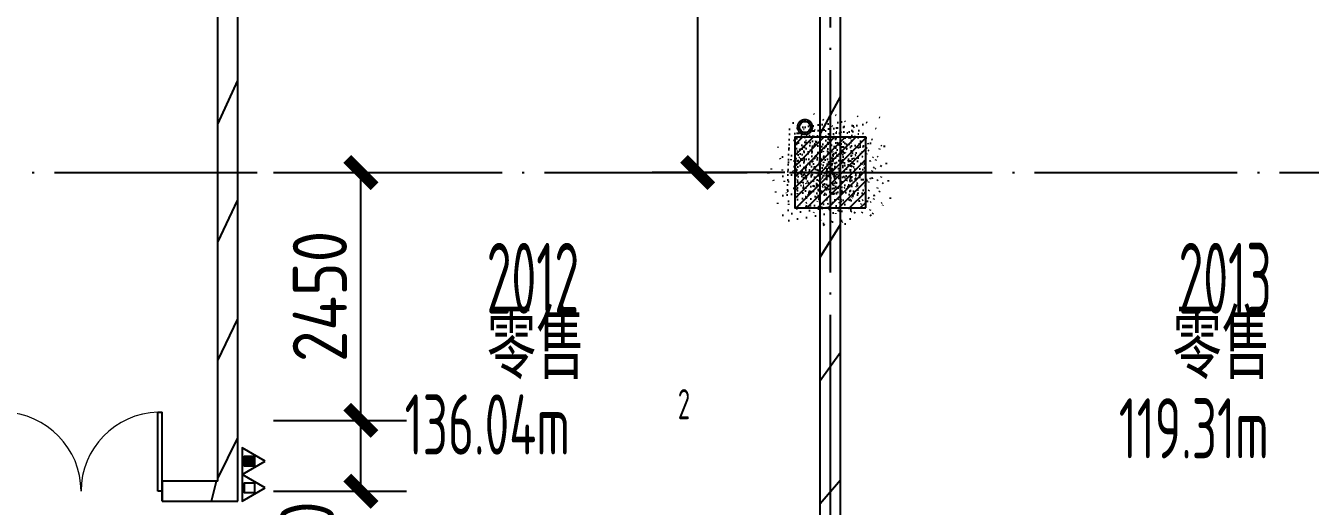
# Model space of a CAD drawing. Header units: inches. Extents: x 0 to 1813292486, y 0 to 3473589894.
# Drawn here: x 600565939 to 600578627, y 3473267918 to 3473272670 of the extents above; entities that cross this region are included whole.
import ezdxf
from ezdxf.enums import TextEntityAlignment as Align
from ezdxf.xclip import XClip

# ---------------------------------------------------------------- set-up
doc = ezdxf.new("R2010")
doc.units = ezdxf.units.IN
doc.header["$LTSCALE"] = 1000
doc.header["$MEASUREMENT"] = 0
doc.header["$XCLIPFRAME"] = 2
doc.linetypes.add('AX-MALL-GIRD-200$0$DOTE', pattern=[2.4200000000000004, 2, -0.2, 0.02, -0.2])
doc.linetypes.add('PX-MALL-P02-LG$0$CONTINOUS', pattern=[0])
for name, color, linetype in [('A-Anno-Note', 241, 'Continuous'), ('AX-MALL-DIM-P02$0$A-Anno-Dims', 3, 'Continuous'), ('AX-MALL-DIM-P02$0$A-Detl-Thin', 131, 'Continuous'), ('AX-MALL-GIRD-200$0$A-Grid', 222, 'AX-MALL-GIRD-200$0$DOTE'), ('AX-MALL-P02-200$0$A-Anno-Note', 241, 'Continuous'), ('AX-MALL-WALL-P02$0$A-Anno-Note', 241, 'Continuous'), ('AX-MALL-WALL-P02-QT$0$A-Detl-Thin', 131, 'Continuous'), ('AX-MALL-WALL-P02-QT$0$A-Wall', 2, 'Continuous'), ('AX-MALL-WALL-P02-QT$0$A-Wall-Patt', 13, 'Continuous'), ('AX-MALL-WALL-P02-QT$0$A-Wind', 4, 'Continuous'), ('AX-MALL-WORD-P02$0$A-Anno-Note', 241, 'Continuous'), ('AX-MALL-WORD-P02$0$A-Spac-Iden', 231, 'Continuous'), ('AX-MALL-ZTKD-P02$0$A-Anno-Note', 241, 'Continuous'), ('PX-MALL-P02-LG$0$P-Exsh', 31, 'Continuous'), ('PX-MALL-P02-LG$0$P-Pipe-Risr', 7, 'Continuous'), ('PX-MALL-P02-LG$0$P-Pipe-Risr-Arch', 6, 'Continuous'), ('PX-MALL-P02-LG$0$P-Pipe-Risr-W100', 6, 'Continuous'), ('PX-MALL-P02-LG$0$P-Pipe-Risr-W50', 6, 'Continuous'), ('PX-MALL-P02-LG$0$P-Sewr-Pipe', 123, 'PX-MALL-P02-LG$0$CONTINOUS'), ('SX-MALL-WALL-L-1F~2F$0$S-COLU', 30, 'Continuous'), ('SX-MALL-WALL-L-1F~2F$0$S-PATT-WALL', 83, 'Continuous'), ('SX-MALL-WALL-L-1F~2F$0$单形心', 4, 'Continuous')]:
    doc.layers.add(name, color=color, linetype=linetype)
doc.styles.add('AX-MALL-DIM-P02$0$_TCH_DIM_T3', font='gbenor.shx')
doc.styles.add('AX-MALL-WORD-P02$0$_TCH_SPACE', font='gbenor.shx', dxfattribs={"bigfont": 'gbcbig.shx'})
doc.styles.add('AX-MALL-WORD-P02$0$STANDARD', font='gbenor.shx', dxfattribs={"bigfont": 'gbcbig.shx'})
doc.styles.add('PX-MALL-P02-LG$0$jzfz', font='gbenor.shx', dxfattribs={"bigfont": 'gbcbig.shx'})
doc.dimstyles.new('AX-MALL-DIM-P02$0$_TCH_ARCH&&180', dxfattribs={"dimtxt": 535.5, "dimasz": 270, "dimexe": 450, "dimexo": 450, "dimgap": 137.25, "dimtad": 1, "dimdec": 0, "dimzin": 0, "dimdsep": 46, "dimtxsty": 'AX-MALL-DIM-P02$0$_TCH_DIM_T3', "dimblk": 'AX-MALL-DIM-P02$0$_ArchTick', "dimcen": 0.09, "dimclrt": 7, "dimazin": 2, "dimtfac": 1, "dimtdec": 0, "dimtix": 1, "dimtmove": 2, "dimatfit": 3, "dimfxl": 500, "dimtolj": 1, "dimtzin": 0, "dimarcsym": 0})
pattern_1 = [(45, (0, 359.0227), (-353.55353201463, 353.55353201463), [])]

# ---------------------------------------------------------------- blocks, each defined once
blk = doc.blocks.new('AX-MALL-WORD-P02')
at = {"layer": 'AX-MALL-WORD-P02$0$A-Anno-Note', "style": 'AX-MALL-WORD-P02$0$STANDARD', "width": 0.6}
for s, p in [('2012', (600394500.267694, 3473129280.587661)), ('2013', (600400903.2089236, 3473126895.304172))]:
    blk.add_text(s, height=700, rotation=339.5681613092015, dxfattribs=at).set_placement(p)
at = {"layer": 'AX-MALL-WORD-P02$0$A-Anno-Note', "style": 'AX-MALL-WORD-P02$0$STANDARD'}
for p in [(600394277.2464409, 3473128677.657387), (600400622.2068362, 3473126313.973459)]:
    blk.add_text('零售', height=675.177304964539, rotation=339.5681613092015, dxfattribs=at).set_placement(p)
at = {"layer": 'AX-MALL-WORD-P02$0$A-Spac-Iden', "style": 'AX-MALL-WORD-P02$0$_TCH_SPACE', "width": 0.7}
for s, height, p in [('136.04m', 595, (600393254.8713782, 3473128257.457446)), ('2', 297.5, (600395904.6929638, 3473127643.818565)), ('119.31m', 595, (600399850.6870344, 3473125760.239915))]:
    blk.add_text(s, height=height, rotation=339.5681613093329, dxfattribs=at).set_placement(p)
blk = doc.blocks.new('AX-MALL-GIRD-200')
at = {"layer": 'AX-MALL-GIRD-200$0$A-Grid'}
for p, q in [((600239047.6805397, 3473188679.873316), (600596943.6846381, 3473055353.110034)), ((600409503.1075954, 3473159833.540385), (600370773.5686462, 3473055869.813304))]:
    blk.add_line(p, q, dxfattribs=at)
blk = doc.blocks.new('SX-MALL-WALL-L-1F~2F$0$BANWANG_XINGXIN')
at = {"color": 0}
for points in [[(0.7071067811865476, 0.7071067811865475), (-0.7071067811865477, -0.7071067811865475)], [(-0.7071067811865475, 0.7071067811865476), (0.7071067811865474, -0.7071067811865477)]]:
    blk.add_lwpolyline(points, dxfattribs=at)
blk = doc.blocks.new('SX-MALL-WALL-L-1F~2F')
at = {"layer": 'SX-MALL-WALL-L-1F~2F$0$S-PATT-WALL'}
h = blk.add_hatch(dxfattribs=at)
h.set_pattern_fill('钢筋混凝土', color=256, scale=15, pattern_type=2)
h.set_pattern_definition([(24.56816131876918, (600332848.5159376, 3473133887.589986), (-31.18316060756021, 68.21004687377882), []), (29.56816131876925, (600332848.5159376, 3473133887.589986), (97.53445422577846, -46.37920049590846), [11.25, -123.75]), (334.5681613187692, (600332848.5159376, 3473133887.589986), (19.88439775835759, 112.9961142864107), [9, -99]), (80.01956131876923, (600332856.6438087, 3473133883.725054), (117.4189029535321, 66.61682170576017), [9.5610285, -105.1713168]), (25.75236131876919, (600332858.9887226, 3473133915.702631), (141.3476152674957, -79.15081590010527), [16.87499999999951, -185.6249999999961]), (76.20376131876925, (600332870.7676862, 3473133909.106722), (182.3878362713222, 87.98253900728311), [14.3415432, -157.75695]), (330.7523613187692, (600332858.9887226, 3473133915.702631), (182.387767611897, 87.98268144025062), [13.49999999999976, -148.4999999999961]), (0.5681613187692669, (600332870.4268485, 3473133903.438077), (62.82047321120105, -87.84980446922418), [11.25, -123.75]), (305.5681613187692, (600332870.4268485, 3473133903.438077), (72.17288940056439, 89.18848105901375), [9, -99]), (51.01956131876926, (600332875.6618832, 3473133896.117257), (134.9933625470349, 1.33857134020591), [9.5610285, -105.1713168]), (17.06816131876921, (600332848.5159376, 3473133887.589986), (19.14085714793764, 46.15589493924091), [0.75, -97.8, 0.75, -100.5, 0.75, -99.375]), (347.0681613187692, (600332848.5159376, 3473133887.589986), (57.63084699394109, 41.66442757030211), [0.75, -57.3, 0.75, -95.55, 0.75, -37.875]), (307.0681613187692, (600332817.1703391, 3473133899.267141), (73.85474001336534, -31.12342331039777), [0.75, -37.5, 0.75, -117, 0.75, -155.25]), (297.0681613187692, (600332803.1140169, 3473133904.503534), (87.2164167648191, -16.46683781742514), [0.75, -48.75, 0.75, -77.69999999999999, 0.75, -110.25])])
h.paths.add_polyline_path([(600398372.7407517, 3473128953.115885), (600398617.1057339, 3473129609.077588), (600397961.1440309, 3473129853.44257), (600397716.7790489, 3473129197.480867)])
at = {"layer": 'SX-MALL-WALL-L-1F~2F$0$S-COLU'}
blk.add_lwpolyline([(600398372.7407517, 3473128953.115885), (600398617.1057339, 3473129609.077588), (600397961.1440309, 3473129853.44257), (600397716.7790489, 3473129197.480867)], close=True, dxfattribs=at)
at = {"layer": 'SX-MALL-WALL-L-1F~2F$0$单形心', "xscale": 50, "yscale": 50, "zscale": 50}
blk.add_blockref('SX-MALL-WALL-L-1F~2F$0$BANWANG_XINGXIN', (600398166.9423914, 3473129403.279227), dxfattribs=at)
blk = doc.blocks.new('SX-MALL-WALL-L-2F~3F')
ref = blk.add_blockref('SX-MALL-WALL-L-1F~2F', (0, 0))
XClip(ref).set_block_clipping_path([(600349769.7341375, 3473074679.418533), (600357001.7302529, 3473071985.287766), (600356499.8725733, 3473070638.124951), (600359302.5086629, 3473069594.060767), (600362345.1765132, 3473077761.653201), (600381551.4312518, 3473070606.759726), (600391553.7259278, 3473066880.611454), (600387749.827644, 3473056669.608357), (600391632.1759799, 3473055223.319679), (600395635.5522461, 3473065969.791956), (600406982.2408491, 3473061742.817497), (600403058.8006672, 3473051210.921831), (600412723.2437257, 3473047610.6332), (600445093.3740637, 3473134503.466942), (600393055.2444371, 3473153889.197227), (600387463.4997383, 3473138878.984498), (600380158.3525343, 3473141600.366193), (600382830.751978, 3473148774.027779), (600388210.8522022, 3473146769.782572), (600390696.2253517, 3473153441.399696), (600277474.697425, 3473195619.741203), (600273446.9822528, 3473184807.934726), (600257129.111771, 3473190886.82031), (600241575.9633431, 3473149136.690594), (600258197.8999482, 3473142944.531458), (600255239.7303221, 3473135003.762026), (600263182.3271956, 3473132044.911624), (600260741.6763649, 3473125493.34496), (600269350.4970673, 3473122286.306632), (600271511.1407766, 3473128086.235537), (600286270.1853781, 3473122588.058336), (600284109.5416689, 3473116788.129431), (600282580.7823727, 3473112684.400902), (600291840.7574171, 3473109234.788475), (600290827.7957876, 3473106515.642598), (600293360.405141, 3473105572.171298), (600294731.2544166, 3473109252.0137), (600323175.4764534, 3473098655.706329), (600321336.3302773, 3473093718.790065), (600344750.773286, 3473084996.222976), (600341987.4689643, 3473077578.540671), (600344583.6790427, 3473076611.376234), (600346015.5062013, 3473080454.904757), (600351201.5612961, 3473078522.947055)])
blk = doc.blocks.new('SX-MALL-WALL-2F~3F')
blk.add_blockref('SX-MALL-WALL-L-2F~3F', (0, 0))
blk = doc.blocks.new('AX-MALL-WALL-P02-QT$0$$DorLib2D$00000002')
for p, q in [((-0.5, -5.684341886080802e-17), (-0.5000000000000007, 0.4875)), ((-0.4750000000000007, 0.4875), (-0.5000000000000007, 0.4875)), ((-0.475, -2.842170943040401e-17), (-0.4750000000000007, 0.4875)), ((0.475, -2.842170943040401e-17), (0.4750000000000007, 0.4875)), ((0.4750000000000007, 0.4875), (0.5000000000000007, 0.4875)), ((0.5, -5.684341886080802e-17), (0.5000000000000007, 0.4875)), ((-0.5, -5.684341886080802e-17), (-0.475, -2.842170943040401e-17)), ((0.5, -5.684341886080802e-17), (0.475, -2.842170943040401e-17))]:
    blk.add_line(p, q)
at = {"lineweight": 13}
for centre, start, end in [((-0.4875, -4.263256414560601e-17), 0, 88.53071641864632), ((0.4875, -4.263256414560601e-17), 91.4692835813537, 180)]:
    blk.add_arc(centre, 0.4875, start, end, dxfattribs=at)
blk = doc.blocks.new('AX-MALL-WALL-P02-QT')
at = {"layer": 'AX-MALL-WALL-P02-QT$0$A-Wall-Patt'}
h = blk.add_hatch(dxfattribs=at)
h.set_pattern_fill('普通砖', color=256, scale=200, style=0)
h.set_pattern_definition(pattern_1)
h.paths.add_polyline_path([(600391432.8259717, 3473128657.17201), (600391550.4250346, 3473128399.935814), (600395966.4493577, 3473140254.100876), (600395938.8860978, 3473140371.082546), (600395813.9410114, 3473140417.628256)])
h = blk.add_hatch(dxfattribs=at)
h.set_pattern_fill('普通砖', color=256, scale=200, style=0)
h.set_pattern_definition(pattern_1)
h.paths.add_polyline_path([(600394927.7771535, 3473120702.219969), (600395044.9939545, 3473120736.412978), (600400006.1153712, 3473134053.810678), (600399978.5521113, 3473134170.792348), (600399853.6070251, 3473134217.338059), (600394853.1815177, 3473120794.434332)])
h = blk.add_hatch(dxfattribs=at)
h.set_pattern_fill('普通砖', color=256, scale=200, style=0)
h.set_pattern_definition(pattern_1)
h.paths.add_polyline_path([(600391432.8259717, 3473128657.17201), (600390917.4274912, 3473128849.173067), (600390847.608925, 3473128661.755437), (600391550.4250346, 3473128399.935814)])
at = {"layer": 'AX-MALL-WALL-P02-QT$0$A-Wall'}
for p, q in [((600391432.8259717, 3473128657.17201), (600395813.9410114, 3473140417.628256)), ((600391550.4250346, 3473128399.935814), (600395966.4493577, 3473140254.100876)), ((600394853.1815177, 3473120794.434332), (600399853.6070251, 3473134217.338059)), ((600395044.9939545, 3473120736.412978), (600400006.1153712, 3473134053.810678)), ((600390917.4274912, 3473128849.173067), (600390847.608925, 3473128661.755437)), ((600391432.8259717, 3473128657.17201), (600390917.4274912, 3473128849.173067)), ((600390847.608925, 3473128661.755437), (600391550.4250346, 3473128399.935814))]:
    blk.add_line(p, q, dxfattribs=at)
at = {"layer": 'AX-MALL-WALL-P02-QT$0$A-Detl-Thin'}
blk.add_blockref('SX-MALL-WALL-2F~3F', (0, 0), dxfattribs=at)
at = {"layer": 'AX-MALL-WALL-P02-QT$0$A-Wind'}
blk.add_blockref('AX-MALL-GIRD-200', (0, 0), dxfattribs=at)
at = {"layer": 'AX-MALL-WALL-P02-QT$0$A-Wind', "xscale": 1600, "yscale": 1600, "zscale": 200, "rotation": 339.5681613349487}
blk.add_blockref('AX-MALL-WALL-P02-QT$0$$DorLib2D$00000002', (600390132.8476906, 3473129034.738517), dxfattribs=at)
blk = doc.blocks.new('AX-MALL-WALL-P02')
at = {"layer": 'AX-MALL-WALL-P02$0$A-Anno-Note'}
blk.add_blockref('AX-MALL-WORD-P02', (0, 0), dxfattribs=at)
blk.add_blockref('AX-MALL-WALL-P02-QT', (0, 0), dxfattribs=at)
blk = doc.blocks.new('PX-MALL-P02-LG$0$P-Risr')
at = {"layer": 'PX-MALL-P02-LG$0$P-Pipe-Risr-W50'}
h = blk.add_hatch(color=0, dxfattribs=at)
edge = h.paths.add_edge_path()
edge.add_ellipse((0, 0), major_axis=(47.05795628796547, 47.05795628796547), ratio=0.9999999999999695, start_angle=225.0000000000009, end_angle=405.0000000000009, ccw=False)
edge.add_ellipse((0, 0), major_axis=(47.05795628796764, 47.05795628796764), ratio=0.9999999999998785, start_angle=133.9675974886221, end_angle=225.0000000000035, ccw=False)
edge.add_line((-66.53919663240958, 1.199087783927098), (-54.4367953546693, 1.199087783927098))
edge.add_ellipse((0, 0), major_axis=(-38.50196423560672, 38.50196423560672), ratio=0.9999999999999859, start_angle=43.73814098242129, end_angle=134.9999999999996)
edge.add_ellipse((0, 0), major_axis=(38.50196423561096, 38.50196423561096), ratio=0.9999999999998216, start_angle=225.0000000000051, end_angle=405.0000000000051)
edge.add_ellipse((0, 0), major_axis=(38.50196423560679, 38.50196423560679), ratio=0.9999999999999831, start_angle=45.00000000000048, end_angle=133.7381409824204)
edge.add_line((-54.43679535467527, 1.199087783927098), (-66.53919663241555, 1.199087783927098))
edge.add_ellipse((0, 0), major_axis=(-47.05795628796762, 47.05795628796762), ratio=0.9999999999998742, start_angle=-45.00000000000358, end_angle=43.967597488629224, ccw=False)
at = {"layer": 'PX-MALL-P02-LG$0$P-Pipe-Risr-Arch', "ltscale": 0.7}
blk.add_circle((0, 0), 59.29000000000001, dxfattribs=at)
at = {"layer": 'PX-MALL-P02-LG$0$P-Pipe-Risr-W100', "color": 0, "const_width": 15}
blk.add_lwpolyline([(-75, 0, 1), (75, 0, 1)], format="xyb", close=True, dxfattribs=at)
at = {"layer": 'PX-MALL-P02-LG$0$P-Pipe-Risr-W50'}
blk.add_circle((0, 0), 54.45000000000001, dxfattribs=at)
at = {"layer": 'PX-MALL-P02-LG$0$P-Pipe-Risr', "style": 'PX-MALL-P02-LG$0$jzfz', "width": 0.6, "flags": 1}
for tag, p in [('SYS-MARK', (0.3310501334344735, -45.65933377496549)), ('RANGE', (0.3337570973526454, -45.67887874227017))]:
    blk.add_attdef(tag, text='', height=0.015625, dxfattribs=at).set_placement(p, align=Align.MIDDLE)
blk = doc.blocks.new('PX-MALL-P02-LG$0$MHQ')
at = {"layer": 'PX-MALL-P02-LG$0$P-Exsh', "ltscale": 0.7}
h = blk.add_hatch(dxfattribs=at)
h.set_pattern_fill('ANSI31', color=256, scale=25, style=0)
h.set_pattern_definition([(45, (-160019.2306599375, -42228.3236173685), (-28.0633003783411, 28.0633003783411), [])])
h.paths.add_polyline_path([(-75.0000000015425, 185.1731819980414), (75, 185.1731819980414), (75, 35.17318199802685), (-75.0000000015425, 35.17318199802685)])
for points in [[(0, 346.4101615137042), (-200, -1.455191522836685e-11), (200, -1.455191522836685e-11)], [(0, 346.4101615137042), (-200, -1.455191522836685e-11), (200, -1.455191522836685e-11)], [(0, 346.4101615137042), (-200, -1.455191522836685e-11), (200, -1.455191522836685e-11)], [(-75.0000000015425, 185.1731819980414), (75, 185.1731819980414), (75, 35.17318199802685), (-75.0000000015425, 35.17318199802685)]]:
    blk.add_lwpolyline(points, close=True, dxfattribs=at)
blk = doc.blocks.new('PX-MALL-P02-LG$0$20200929200250')
at = {"layer": 'PX-MALL-P02-LG$0$P-Exsh', "ltscale": 0.7, "xscale": 0.6600000001490116, "yscale": 0.6600000001490116, "zscale": 0.6600000001490116}
for p in [(-132.0000001192093, 40), (131.9999997615814, 40)]:
    blk.add_blockref('PX-MALL-P02-LG$0$MHQ', p, dxfattribs=at)
blk = doc.blocks.new('PX-MALL-P02-LG')
at = {"layer": 'PX-MALL-P02-LG$0$P-Exsh', "rotation": 249.5681612564811}
blk.add_blockref('PX-MALL-P02-LG$0$20200929200250', (600391642.5855427, 3473128647.327085), dxfattribs=at)
at = {"layer": 'PX-MALL-P02-LG$0$P-Sewr-Pipe', "ltscale": 0.7, "rotation": 249.5681613098698}
blk.add_blockref('PX-MALL-P02-LG$0$P-Risr', (600398089.7621285, 3473129912.242084), dxfattribs=at)
blk = doc.blocks.new('AX-MALL-ZTKD-P02')
at = {"layer": 'AX-MALL-ZTKD-P02$0$A-Anno-Note'}
blk.add_blockref('AX-MALL-GIRD-200', (0, 0), dxfattribs=at)
blk = doc.blocks.new('AX-MALL-DIM-P02$0$_ArchTick')
at = {"color": 0, "linetype": 'ByBlock', "const_width": 0.4}
blk.add_lwpolyline([(-0.5, -0.5), (0.5, 0.5)], dxfattribs=at)
blk = doc.blocks.new('*D1218')
at = {"layer": 'AX-MALL-DIM-P02$0$A-Anno-Dims', "color": 0, "lineweight": -2, "transparency": 16777216}
for p, q in [((600392157.6801506, 3473129027.42384), (600393388.9544817, 3473128568.738022)), ((600392722.8998338, 3473128069.868095), (600392967.2648157, 3473128725.829796)), ((600391913.3151687, 3473128371.462138), (600393144.5894998, 3473127912.77632))]:
    blk.add_line(p, q, dxfattribs=at)
at = {"layer": 'AX-MALL-DIM-P02$0$A-Anno-Dims', "color": 0, "lineweight": -2, "transparency": 16777216, "xscale": 270, "yscale": 270, "zscale": 270}
for p, rotation in [((600392967.2648157, 3473128725.829796), 69.56816130193697), ((600392722.8998338, 3473128069.868095), 249.568161301937)]:
    blk.add_blockref('AX-MALL-DIM-P02$0$_ArchTick', p, dxfattribs=dict(at, rotation=rotation))
at = {"layer": 'AX-MALL-DIM-P02$0$A-Anno-Dims', "color": 7, "transparency": 16777216, "insert": (600392025.6423826, 3473127719.268823), "char_height": 535.5, "attachment_point": 5, "rotation": 69.56816130193697, "style": 'AX-MALL-DIM-P02$0$_TCH_DIM_T3'}
blk.add_mtext('\\A1;700', dxfattribs=at)
blk = doc.blocks.new('*D1219')
at = {"layer": 'AX-MALL-DIM-P02$0$A-Anno-Dims', "color": 0, "lineweight": -2, "transparency": 16777216}
for p, q in [((600393012.9575913, 3473131323.289806), (600394244.2319224, 3473130864.603988)), ((600392967.2648158, 3473128725.829796), (600393822.5422564, 3473131021.695763)), ((600392157.6801506, 3473129027.42384), (600393388.9544818, 3473128568.738022))]:
    blk.add_line(p, q, dxfattribs=at)
at = {"layer": 'AX-MALL-DIM-P02$0$A-Anno-Dims', "color": 0, "lineweight": -2, "transparency": 16777216, "xscale": 270, "yscale": 270, "zscale": 270}
for p, rotation in [((600393822.5422564, 3473131021.695763), 69.56816129739867), ((600392967.2648158, 3473128725.829796), 249.5681612973987)]:
    blk.add_blockref('AX-MALL-DIM-P02$0$_ArchTick', p, dxfattribs=dict(at, rotation=rotation))
at = {"layer": 'AX-MALL-DIM-P02$0$A-Anno-Dims', "color": 7, "transparency": 16777216, "insert": (600393015.3828372, 3473130015.145376), "char_height": 535.5, "attachment_point": 5, "rotation": 69.56816129739867, "style": 'AX-MALL-DIM-P02$0$_TCH_DIM_T3'}
blk.add_mtext('\\A1;2450', dxfattribs=at)
blk = doc.blocks.new('*D1232')
at = {"layer": 'AX-MALL-DIM-P02$0$A-Anno-Dims', "color": 0, "lineweight": -2, "transparency": 16777216}
for p, q in [((600399333.6254537, 3473133824.122973), (600398107.3067783, 3473134280.962664)), ((600396940.6237255, 3473129860.11892), (600398528.9964443, 3473134123.87089)), ((600397745.2527349, 3473129560.371004), (600396518.9340595, 3473130017.210694))]:
    blk.add_line(p, q, dxfattribs=at)
at = {"layer": 'AX-MALL-DIM-P02$0$A-Anno-Dims', "color": 0, "lineweight": -2, "transparency": 16777216, "xscale": 270, "yscale": 270, "zscale": 270}
for p, rotation in [((600398528.9964443, 3473134123.87089), 69.56816132322608), ((600396940.6237255, 3473129860.11892), 249.5681613232261)]:
    blk.add_blockref('AX-MALL-DIM-P02$0$_ArchTick', p, dxfattribs=dict(at, rotation=rotation))
at = {"layer": 'AX-MALL-DIM-P02$0$A-Anno-Dims', "color": 7, "transparency": 16777216, "insert": (600397355.2893854, 3473132133.377502), "char_height": 535.5, "attachment_point": 5, "rotation": 69.56816132322608, "style": 'AX-MALL-DIM-P02$0$_TCH_DIM_T3'}
blk.add_mtext('\\A1;4550', dxfattribs=at)
blk = doc.blocks.new('*D1270')
at = {"layer": 'AX-MALL-DIM-P02$0$A-Anno-Dims', "color": 0, "lineweight": -2, "transparency": 16777216}
for p, q in [((600387164.4914767, 3473129660.327348), (600386599.1331371, 3473128142.706385)), ((600389038.667779, 3473128962.141683), (600388473.3094394, 3473127444.520719)), ((600386756.2249113, 3473128564.396051), (600388630.4012136, 3473127866.210385))]:
    blk.add_line(p, q, dxfattribs=at)
at = {"layer": 'AX-MALL-DIM-P02$0$A-Anno-Dims', "color": 0, "lineweight": -2, "transparency": 16777216, "xscale": 270, "yscale": 270, "zscale": 270}
for p, rotation in [((600386756.2249113, 3473128564.396051), 159.5681613367027), ((600388630.4012136, 3473127866.210385), 339.5681613367027)]:
    blk.add_blockref('AX-MALL-DIM-P02$0$_ArchTick', p, dxfattribs=dict(at, rotation=rotation))
at = {"layer": 'AX-MALL-DIM-P02$0$A-Anno-Dims', "color": 7, "transparency": 16777216, "insert": (600387834.6956589, 3473128594.823918), "char_height": 535.5, "attachment_point": 5, "rotation": 339.5681613367027, "style": 'AX-MALL-DIM-P02$0$_TCH_DIM_T3'}
blk.add_mtext('\\A1;2000', dxfattribs=at)
blk = doc.blocks.new('*D1271')
at = {"layer": 'AX-MALL-DIM-P02$0$A-Anno-Dims', "color": 0, "lineweight": -2, "transparency": 16777216}
for p, q in [((600389038.6677791, 3473128962.141682), (600388473.3094395, 3473127444.520719)), ((600391334.5337296, 3473128106.864249), (600390769.1753898, 3473126589.243286)), ((600388630.4012138, 3473127866.210385), (600390926.267164, 3473127010.932952))]:
    blk.add_line(p, q, dxfattribs=at)
at = {"layer": 'AX-MALL-DIM-P02$0$A-Anno-Dims', "color": 0, "lineweight": -2, "transparency": 16777216, "xscale": 270, "yscale": 270, "zscale": 270}
for p, rotation in [((600388630.4012138, 3473127866.210385), 159.5681613348507), ((600390926.267164, 3473127010.932952), 339.5681613348507)]:
    blk.add_blockref('AX-MALL-DIM-P02$0$_ArchTick', p, dxfattribs=dict(at, rotation=rotation))
at = {"layer": 'AX-MALL-DIM-P02$0$A-Anno-Dims', "color": 7, "transparency": 16777216, "insert": (600389919.7167856, 3473127818.092368), "char_height": 535.5, "attachment_point": 5, "rotation": 339.56816133485074, "style": 'AX-MALL-DIM-P02$0$_TCH_DIM_T3'}
blk.add_mtext('\\A1;2450', dxfattribs=at)
blk = doc.blocks.new('AX-MALL-DIM-P02')
at = {"layer": 'AX-MALL-DIM-P02$0$A-Detl-Thin'}
blk.add_blockref('AX-MALL-ZTKD-P02', (-2.384185791015625e-06, 9.5367431640625e-07), dxfattribs=at)
at = {"layer": 'AX-MALL-DIM-P02$0$A-Anno-Dims'}
for p1, p2, distance, picture, middle in [((600398166.9424009, 3473129403.279231), (600399755.3151197, 3473133667.0312), 1308.6481559921567, '*D1232', (600397355.2893854, 3473132133.377502)), ((600391735.9904845, 3473129184.515614), (600392591.2679251, 3473131480.38158), -1313.9365118615463, '*D1219', (600393015.3828372, 3473130015.145376)), ((600387321.5832509, 3473130082.017014), (600389195.7595532, 3473129383.831348), -1619.5071595170261, '*D1270', (600387834.6956589, 3473128594.823918)), ((600389195.7595533, 3473129383.831348), (600391491.6255034, 3473128528.553916), -1619.5071603690876, '*D1271', (600389919.7167856, 3473127818.092368))]:
    dim = blk.add_aligned_dim(p1=p1, p2=p2, distance=distance, dimstyle='AX-MALL-DIM-P02$0$_TCH_ARCH&&180', dxfattribs=at)
    dim.commit()
    dim.dimension.update_dxf_attribs({"geometry": picture, "text_midpoint": middle})
dim = blk.add_linear_dim(base=(600392967.2648157, 3473128725.829796), p1=(600391491.6255027, 3473128528.553913), p2=(600391735.9904845, 3473129184.515614), angle=69.56816128831201, dimstyle='AX-MALL-DIM-P02$0$_TCH_ARCH&&180', dxfattribs=at)
dim.commit()
dim.dimension.update_dxf_attribs({"geometry": '*D1218', "text_midpoint": (600392025.6423826, 3473127719.268823), "dimtype": 129})
blk = doc.blocks.new('AX-MALL-P02-200')
at = {"layer": 'AX-MALL-P02-200$0$A-Anno-Note'}
blk.add_blockref('AX-MALL-WALL-P02', (0, 0), dxfattribs=at)
for name in ['AX-MALL-DIM-P02', 'PX-MALL-P02-LG']:
    blk.add_blockref(name, (0, 0), dxfattribs=at)

msp = doc.modelspace()

# ---------------------------------------------------------------- block references
at = {"layer": 'A-Anno-Note', "rotation": 20.43183869077545}
msp.add_blockref('AX-MALL-P02-200', (1250392458.527329, 9048125.682563305), dxfattribs=at)

doc.saveas('drawing.dxf')
